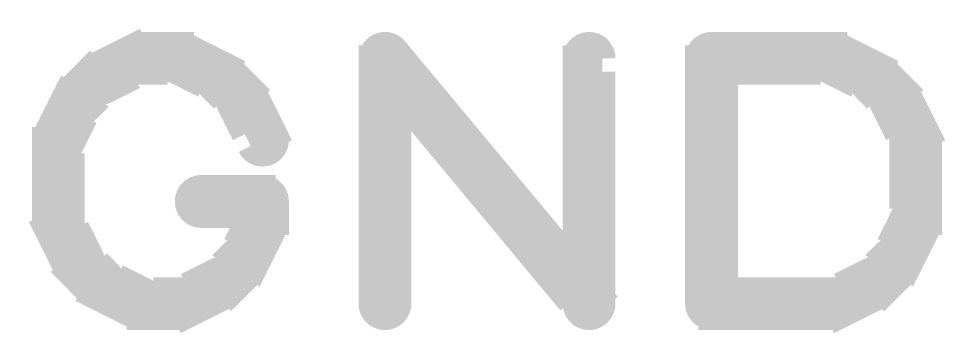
# Model space of a CAD drawing. Extents: x 1.5 to 98, y 12 to 104.4.
# Drawn here: x 28.667 to 31.821, y 49.673 to 50.765 of the extents above; entities that cross this region are included whole.
import ezdxf

# ---------------------------------------------------------------- set-up
doc = ezdxf.new("R2010")
doc.units = 0
doc.layers.add('TOP_SILKSCREEN', color=1, linetype='CONTINUOUS')

msp = doc.modelspace()

# ---------------------------------------------------------------- linework, layer by layer
at = {"layer": 'TOP_SILKSCREEN', "color": 135}
for points in [[(28.9176, 50.6023, 0.0889, 0.0889, 1), (28.9574, 50.5227, 0, 0, 0), (28.9375, 50.5625, 0, 0, 0), (28.9375, 50.5625, 0.1778, 0.1778, 0), (29.075, 50.6313, 0.1778, 0.1778, 0), (29.075, 50.6313, 0, 0, 0), (29.075, 50.6313, 0.0889, 0.0889, 0), (29.0949, 50.5915, 0.0889, 0.0889, 1), (29.0551, 50.6711, 0, 0, 0)], [(29.075, 50.6758, 0.0889, 0.0889, 1), (29.075, 50.5868, 0, 0, 0), (29.075, 50.6313, 0, 0, 0), (29.075, 50.6313, 0.1778, 0.1778, 0), (29.2125, 50.6313, 0.1778, 0.1778, 0), (29.2125, 50.6313, 0, 0, 0), (29.2125, 50.6313, 0.0889, 0.0889, 0), (29.2125, 50.5868, 0.0889, 0.0889, 1), (29.2125, 50.6758, 0, 0, 0)], [(29.2324, 50.6711, 0.0889, 0.0889, 1), (29.1926, 50.5915, 0, 0, 0), (29.2125, 50.6313, 0, 0, 0), (29.2125, 50.6313, 0.1778, 0.1778, 0), (29.35, 50.5625, 0.1778, 0.1778, 0), (29.35, 50.5625, 0, 0, 0), (29.35, 50.5625, 0.0889, 0.0889, 0), (29.3301, 50.5227, 0.0889, 0.0889, 1), (29.3699, 50.6023, 0, 0, 0)], [(29.8555, 49.8063, 0.0889, 0.0889, 1), (29.9445, 49.8063, 0, 0, 0), (29.9, 49.8063, 0, 0, 0), (29.9, 49.8063, 0.1778, 0.1778, 0), (29.9, 50.6313, 0.1778, 0.1778, 0), (29.9, 50.6313, 0, 0, 0), (29.9, 50.6313, 0.0889, 0.0889, 0), (29.9445, 50.6313, 0.0889, 0.0889, 1), (29.8555, 50.6313, 0, 0, 0)], [(29.9342, 50.6598, 0.0889, 0.0889, 1), (29.8658, 50.6028, 0, 0, 0), (29.9, 50.6313, 0, 0, 0), (29.9, 50.6313, 0.1778, 0.1778, 0), (30.5875, 49.8063, 0.1778, 0.1778, 0), (30.5875, 49.8063, 0, 0, 0), (30.5875, 49.8063, 0.0889, 0.0889, 0), (30.5533, 49.7778, 0.0889, 0.0889, 1), (30.6217, 49.8348, 0, 0, 0)], [(30.543, 49.8063, 0.0889, 0.0889, 1), (30.632, 49.8063, 0, 0, 0), (30.5875, 49.8063, 0, 0, 0), (30.5875, 49.8063, 0.1778, 0.1778, 0), (30.5875, 50.6313, 0.1778, 0.1778, 0), (30.5875, 50.6313, 0, 0, 0), (30.5875, 50.6313, 0.0889, 0.0889, 0), (30.632, 50.6313, 0.0889, 0.0889, 1), (30.543, 50.6313, 0, 0, 0)], [(30.9555, 49.8063, 0.0889, 0.0889, 1), (31.0445, 49.8063, 0, 0, 0), (31, 49.8063, 0, 0, 0), (31, 49.8063, 0.1778, 0.1778, 0), (31, 50.6313, 0.1778, 0.1778, 0), (31, 50.6313, 0, 0, 0), (31, 50.6313, 0.0889, 0.0889, 0), (31.0445, 50.6313, 0.0889, 0.0889, 1), (30.9555, 50.6313, 0, 0, 0)], [(31, 50.6758, 0.0889, 0.0889, 1), (31, 50.5868, 0, 0, 0), (31, 50.6313, 0, 0, 0), (31, 50.6313, 0.1778, 0.1778, 0), (31.4125, 50.6313, 0.1778, 0.1778, 0), (31.4125, 50.6313, 0, 0, 0), (31.4125, 50.6313, 0.0889, 0.0889, 0), (31.4125, 50.5868, 0.0889, 0.0889, 1), (31.4125, 50.6758, 0, 0, 0)], [(31.4324, 50.6711, 0.0889, 0.0889, 1), (31.3926, 50.5915, 0, 0, 0), (31.4125, 50.6313, 0, 0, 0), (31.4125, 50.6313, 0.1778, 0.1778, 0), (31.55, 50.5625, 0.1778, 0.1778, 0), (31.55, 50.5625, 0, 0, 0), (31.55, 50.5625, 0.0889, 0.0889, 0), (31.5301, 50.5227, 0.0889, 0.0889, 1), (31.5699, 50.6023, 0, 0, 0)], [(28.8373, 50.5253, 0.0889, 0.0889, 1), (28.9003, 50.4623, 0, 0, 0), (28.8688, 50.4938, 0, 0, 0), (28.8688, 50.4938, 0.1778, 0.1778, 0), (28.9375, 50.5625, 0.1778, 0.1778, 0), (28.9375, 50.5625, 0, 0, 0), (28.9375, 50.5625, 0.0889, 0.0889, 0), (28.969, 50.531, 0.0889, 0.0889, 1), (28.906, 50.594, 0, 0, 0)], [(29.3815, 50.594, 0.0889, 0.0889, 1), (29.3185, 50.531, 0, 0, 0), (29.35, 50.5625, 0, 0, 0), (29.35, 50.5625, 0.1778, 0.1778, 0), (29.4188, 50.4938, 0.1778, 0.1778, 0), (29.4188, 50.4938, 0, 0, 0), (29.4188, 50.4938, 0.0889, 0.0889, 0), (29.3873, 50.4623, 0.0889, 0.0889, 1), (29.4503, 50.5253, 0, 0, 0)], [(31.5815, 50.594, 0.0889, 0.0889, 1), (31.5185, 50.531, 0, 0, 0), (31.55, 50.5625, 0, 0, 0), (31.55, 50.5625, 0.1778, 0.1778, 0), (31.6188, 50.4938, 0.1778, 0.1778, 0), (31.6188, 50.4938, 0, 0, 0), (31.6188, 50.4938, 0.0889, 0.0889, 0), (31.5873, 50.4623, 0.0889, 0.0889, 1), (31.6503, 50.5253, 0, 0, 0)], [(28.7602, 50.3762, 0.0889, 0.0889, 1), (28.8398, 50.3364, 0, 0, 0), (28.8, 50.3563, 0, 0, 0), (28.8, 50.3563, 0.1778, 0.1778, 0), (28.8688, 50.4938, 0.1778, 0.1778, 0), (28.8688, 50.4938, 0, 0, 0), (28.8688, 50.4938, 0.0889, 0.0889, 0), (28.9086, 50.4739, 0.0889, 0.0889, 1), (28.829, 50.5137, 0, 0, 0)], [(29.4586, 50.5137, 0.0889, 0.0889, 1), (29.379, 50.4739, 0, 0, 0), (29.4188, 50.4938, 0, 0, 0), (29.4188, 50.4938, 0.1778, 0.1778, 0), (29.4875, 50.3563, 0.1778, 0.1778, 0), (29.4875, 50.3563, 0, 0, 0), (29.4875, 50.3563, 0.0889, 0.0889, 0), (29.4477, 50.3364, 0.0889, 0.0889, 1), (29.5273, 50.3762, 0, 0, 0)], [(31.6586, 50.5137, 0.0889, 0.0889, 1), (31.579, 50.4739, 0, 0, 0), (31.6188, 50.4938, 0, 0, 0), (31.6188, 50.4938, 0.1778, 0.1778, 0), (31.6875, 50.3563, 0.1778, 0.1778, 0), (31.6875, 50.3563, 0, 0, 0), (31.6875, 50.3563, 0.0889, 0.0889, 0), (31.6477, 50.3364, 0.0889, 0.0889, 1), (31.7273, 50.3762, 0, 0, 0)], [(28.7555, 50.0813, 0.0889, 0.0889, 1), (28.8445, 50.0813, 0, 0, 0), (28.8, 50.0813, 0, 0, 0), (28.8, 50.0813, 0.1778, 0.1778, 0), (28.8, 50.3563, 0.1778, 0.1778, 0), (28.8, 50.3563, 0, 0, 0), (28.8, 50.3563, 0.0889, 0.0889, 0), (28.8445, 50.3563, 0.0889, 0.0889, 1), (28.7555, 50.3563, 0, 0, 0)], [(31.732, 50.3563, 0.0889, 0.0889, 1), (31.643, 50.3563, 0, 0, 0), (31.6875, 50.3563, 0, 0, 0), (31.6875, 50.3563, 0.1778, 0.1778, 0), (31.6875, 50.0813, 0.1778, 0.1778, 0), (31.6875, 50.0813, 0, 0, 0), (31.6875, 50.0813, 0.0889, 0.0889, 0), (31.643, 50.0813, 0.0889, 0.0889, 1), (31.732, 50.0813, 0, 0, 0)], [(29.2813, 50.1945, 0.0889, 0.0889, 1), (29.2813, 50.1055, 0, 0, 0), (29.2813, 50.15, 0, 0, 0), (29.2813, 50.15, 0.1778, 0.1778, 0), (29.4875, 50.15, 0.1778, 0.1778, 0), (29.4875, 50.15, 0, 0, 0), (29.4875, 50.15, 0.0889, 0.0889, 0), (29.4875, 50.1055, 0.0889, 0.0889, 1), (29.4875, 50.1945, 0, 0, 0)], [(29.532, 50.15, 0.0889, 0.0889, 1), (29.443, 50.15, 0, 0, 0), (29.4875, 50.15, 0, 0, 0), (29.4875, 50.15, 0.1778, 0.1778, 0), (29.4875, 50.0813, 0.1778, 0.1778, 0), (29.4875, 50.0813, 0, 0, 0), (29.4875, 50.0813, 0.0889, 0.0889, 0), (29.443, 50.0813, 0.0889, 0.0889, 1), (29.532, 50.0813, 0, 0, 0)], [(28.829, 49.9239, 0.0889, 0.0889, 1), (28.9086, 49.9637, 0, 0, 0), (28.8688, 49.9438, 0, 0, 0), (28.8688, 49.9438, 0.1778, 0.1778, 0), (28.8, 50.0813, 0.1778, 0.1778, 0), (28.8, 50.0813, 0, 0, 0), (28.8, 50.0813, 0.0889, 0.0889, 0), (28.8398, 50.1012, 0.0889, 0.0889, 1), (28.7602, 50.0614, 0, 0, 0)], [(29.5273, 50.0614, 0.0889, 0.0889, 1), (29.4477, 50.1012, 0, 0, 0), (29.4875, 50.0813, 0, 0, 0), (29.4875, 50.0813, 0.1778, 0.1778, 0), (29.4188, 49.9438, 0.1778, 0.1778, 0), (29.4188, 49.9438, 0, 0, 0), (29.4188, 49.9438, 0.0889, 0.0889, 0), (29.379, 49.9637, 0.0889, 0.0889, 1), (29.4586, 49.9239, 0, 0, 0)], [(31.7273, 50.0614, 0.0889, 0.0889, 1), (31.6477, 50.1012, 0, 0, 0), (31.6875, 50.0813, 0, 0, 0), (31.6875, 50.0813, 0.1778, 0.1778, 0), (31.6188, 49.9438, 0.1778, 0.1778, 0), (31.6188, 49.9438, 0, 0, 0), (31.6188, 49.9438, 0.0889, 0.0889, 0), (31.579, 49.9637, 0.0889, 0.0889, 1), (31.6586, 49.9239, 0, 0, 0)], [(28.906, 49.8435, 0.0889, 0.0889, 1), (28.969, 49.9065, 0, 0, 0), (28.9375, 49.875, 0, 0, 0), (28.9375, 49.875, 0.1778, 0.1778, 0), (28.8688, 49.9438, 0.1778, 0.1778, 0), (28.8688, 49.9438, 0, 0, 0), (28.8688, 49.9438, 0.0889, 0.0889, 0), (28.9003, 49.9753, 0.0889, 0.0889, 1), (28.8373, 49.9123, 0, 0, 0)], [(29.4503, 49.9123, 0.0889, 0.0889, 1), (29.3873, 49.9753, 0, 0, 0), (29.4188, 49.9438, 0, 0, 0), (29.4188, 49.9438, 0.1778, 0.1778, 0), (29.35, 49.875, 0.1778, 0.1778, 0), (29.35, 49.875, 0, 0, 0), (29.35, 49.875, 0.0889, 0.0889, 0), (29.3185, 49.9065, 0.0889, 0.0889, 1), (29.3815, 49.8435, 0, 0, 0)], [(31.6503, 49.9123, 0.0889, 0.0889, 1), (31.5873, 49.9753, 0, 0, 0), (31.6188, 49.9438, 0, 0, 0), (31.6188, 49.9438, 0.1778, 0.1778, 0), (31.55, 49.875, 0.1778, 0.1778, 0), (31.55, 49.875, 0, 0, 0), (31.55, 49.875, 0.0889, 0.0889, 0), (31.5185, 49.9065, 0.0889, 0.0889, 1), (31.5815, 49.8435, 0, 0, 0)], [(29.0551, 49.7665, 0.0889, 0.0889, 1), (29.0949, 49.8461, 0, 0, 0), (29.075, 49.8063, 0, 0, 0), (29.075, 49.8063, 0.1778, 0.1778, 0), (28.9375, 49.875, 0.1778, 0.1778, 0), (28.9375, 49.875, 0, 0, 0), (28.9375, 49.875, 0.0889, 0.0889, 0), (28.9574, 49.9148, 0.0889, 0.0889, 1), (28.9176, 49.8352, 0, 0, 0)], [(29.3699, 49.8352, 0.0889, 0.0889, 1), (29.3301, 49.9148, 0, 0, 0), (29.35, 49.875, 0, 0, 0), (29.35, 49.875, 0.1778, 0.1778, 0), (29.2125, 49.8063, 0.1778, 0.1778, 0), (29.2125, 49.8063, 0, 0, 0), (29.2125, 49.8063, 0.0889, 0.0889, 0), (29.1926, 49.8461, 0.0889, 0.0889, 1), (29.2324, 49.7665, 0, 0, 0)], [(31.5699, 49.8352, 0.0889, 0.0889, 1), (31.5301, 49.9148, 0, 0, 0), (31.55, 49.875, 0, 0, 0), (31.55, 49.875, 0.1778, 0.1778, 0), (31.4125, 49.8063, 0.1778, 0.1778, 0), (31.4125, 49.8063, 0, 0, 0), (31.4125, 49.8063, 0.0889, 0.0889, 0), (31.3926, 49.8461, 0.0889, 0.0889, 1), (31.4324, 49.7665, 0, 0, 0)], [(29.2125, 49.7618, 0.0889, 0.0889, 1), (29.2125, 49.8508, 0, 0, 0), (29.2125, 49.8063, 0, 0, 0), (29.2125, 49.8063, 0.1778, 0.1778, 0), (29.075, 49.8063, 0.1778, 0.1778, 0), (29.075, 49.8063, 0, 0, 0), (29.075, 49.8063, 0.0889, 0.0889, 0), (29.075, 49.8508, 0.0889, 0.0889, 1), (29.075, 49.7618, 0, 0, 0)], [(31.4125, 49.7618, 0.0889, 0.0889, 1), (31.4125, 49.8508, 0, 0, 0), (31.4125, 49.8063, 0, 0, 0), (31.4125, 49.8063, 0.1778, 0.1778, 0), (31, 49.8063, 0.1778, 0.1778, 0), (31, 49.8063, 0, 0, 0), (31, 49.8063, 0.0889, 0.0889, 0), (31, 49.8508, 0.0889, 0.0889, 1), (31, 49.7618, 0, 0, 0)]]:
    msp.add_lwpolyline(points, format="xyseb", dxfattribs=at)

doc.saveas('drawing.dxf')
